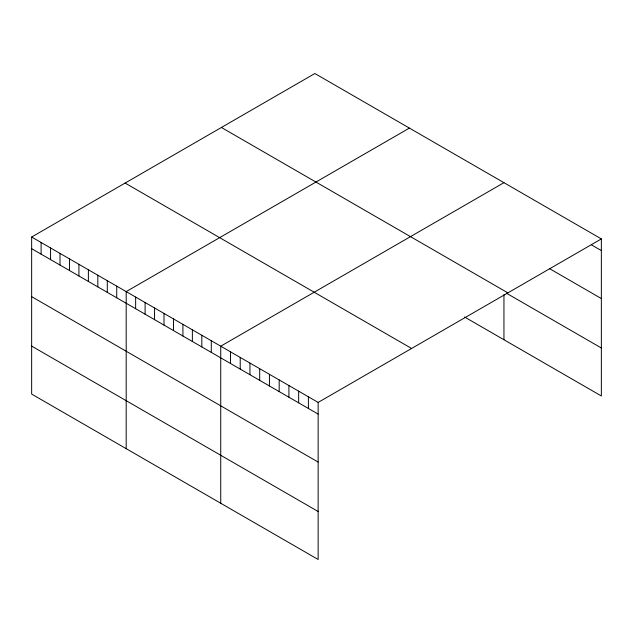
<?xml version="1.0" encoding="UTF-8"?>
<svg xmlns="http://www.w3.org/2000/svg" width="633" height="633" viewBox="0 0 633 633"><rect width="100%" height="100%" fill="white"/><g stroke="black" fill="none" stroke-linecap="round" stroke-linejoin="round"><path stroke-width="0.95" d="M31.65 237.027L318.138 402.422L318.138 559.485L31.65 394.09L31.65 237.027L314.862 73.515L601.35 238.91L601.35 395.973L464.551 316.998M409.401 128.095L126.189 291.607L126.189 448.67M503.947 182.676L220.735 346.188L220.735 503.251M318.138 402.422L601.35 238.91M591.61 244.947L601.35 250.573M549.397 268.566L601.35 298.554M221.4 127.47L507.888 292.873M506.376 293.166L601.35 347.992M125.112 183.064L411.6 348.466M31.65 248.682L318.138 414.085M31.65 296.663L318.138 462.066M31.65 346.101L318.138 511.504M503.947 294.638L503.947 339.739M308.398 396.804L308.398 408.459M298.657 391.178L298.657 402.833M288.917 385.552L288.917 397.215M279.177 379.927L279.177 391.59M269.436 374.309L269.436 385.964M259.696 368.683L259.696 380.338M249.956 363.057L249.956 374.72M240.216 357.439L240.216 369.094M230.475 351.813L230.475 363.469M211.28 340.728L211.28 352.391M201.824 335.268L201.824 346.931M192.369 329.817L192.369 341.472M182.913 324.357L182.913 336.012M173.458 318.897L173.458 330.553M164.01 313.438L164.01 325.101M154.555 307.978L154.555 319.641M145.099 302.519L145.099 314.182M135.644 297.067L135.644 308.722M116.733 286.148L116.733 297.803M107.286 280.688L107.286 292.351M97.83 275.228L97.83 286.891M88.375 269.777L88.375 281.432M78.919 264.317L78.919 275.972M69.464 258.857L69.464 270.513M60.008 253.398L60.008 265.053M50.561 247.938L50.561 259.601M41.105 242.479L41.105 254.142"/></g></svg>
